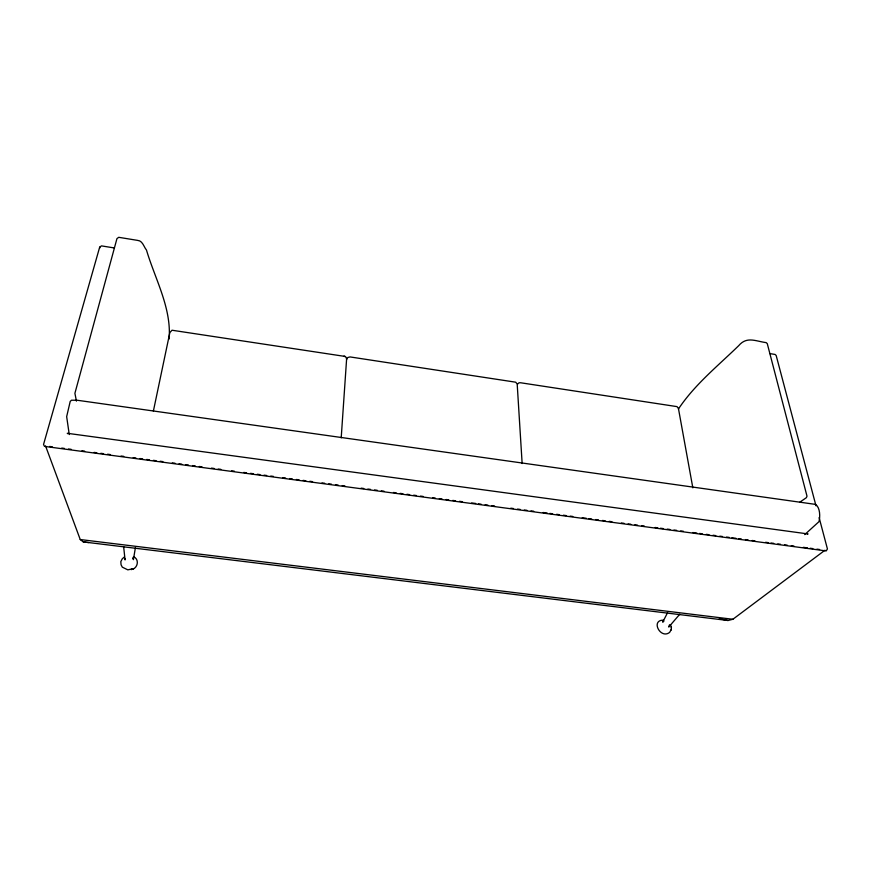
<?xml version="1.0" encoding="UTF-8"?>
<svg xmlns="http://www.w3.org/2000/svg" width="871" height="871" viewBox="0 0 871 871"><rect width="100%" height="100%" fill="white"/><g stroke="black" fill="none" stroke-linecap="round" stroke-linejoin="round"><path stroke-width="1.31" d="M169.105 339.015C171.652 308.018 155.06 279.036 146.48 250.075C143.726 246.733 142.626 240.505 137.357 240.342L118.75 237.315L116.954 238.61L74.906 393.3L76.441 401.117M341.203 437.873L346.593 359.277L346.146 357.295L344.056 356.032M663.539 620.163C650.278 619.847 660.458 639.608 669.636 632.39L671.214 629.602M671.378 627.643L670.485 624.757M671.182 630.005L671.41 627.24M135.419 547.587L133.405 559.65L132.697 557.843L133.121 558.3M124.912 559.356L125.065 558.649L125.065 559.933L123.628 546.607M153.383 411.068L169.856 332.57L172.001 330.229L345.362 356.479M114.341 247.963L101.461 245.883L99.675 247.168L43.55 444.439L44.41 446.257M346.712 359.288L347.714 357.535L350.044 356.925L515.697 382.195L517.189 384.035L522.143 463.535M667.6 612.607L662.689 622.166L663.898 621.099L663.299 621.317M678.433 409.011C694.492 384.764 717.889 365.929 738.63 345.743C746.85 336.043 755.451 341.203 766.208 342.63L767.286 343.675L807.003 496.165L806.394 497.668L799.818 502.186M679.783 614.186L668.754 627.055L669.527 624.855L669.549 625.541M517.548 384.089L519.029 382.794L520.608 382.761L677.007 406.626L678.422 408.412L692.837 487.836M124.39 556.928L122.267 558.812L120.819 561.632L121.058 564.746L122.299 567.152L127.819 569.852L133.666 568.611L130.998 569.58C137.683 569.101 139.948 559.302 133.459 556.645M719.337 618.693L728.047 620.5L732.881 619.27L824.979 550.222M804.739 534.598L818.969 521.664C820.221 516.928 820.319 507.717 815.55 504.396L77.312 400.257L71.476 400.225L70.203 401.444L66.664 416.632L69.255 434.553M826.285 550.853L827.428 548.948L819.121 517.581M807.395 534.173L808.081 533.945L67.274 433.29L67.666 433.704M45.542 445.898L80.241 539.541L732.881 619.27M80.241 539.541L83.278 541.904L728.047 620.5M83.278 541.904L88.646 542.568M49.593 446.442L52.293 446.801M61.732 448.064L64.421 448.423M68.471 448.968L71.172 449.327M81.95 450.775L84.65 451.134M94.09 452.397L96.79 452.757M100.829 453.301L103.529 453.66M107.579 454.205L110.269 454.564M121.058 456.012L123.758 456.371M133.198 457.634L135.898 457.994M139.937 458.538L142.637 458.897M146.687 459.442L149.376 459.801M153.427 460.334L156.127 460.705M160.166 461.238L162.866 461.597M172.306 462.871L175.006 463.23M179.045 463.764L181.745 464.134M185.795 464.668L188.484 465.027M192.535 465.571L195.235 465.931M199.274 466.475L201.974 466.834M211.413 468.097L214.114 468.456M218.153 469.001L220.853 469.36M231.642 470.808L234.332 471.167M243.771 472.43L246.471 472.79M250.521 473.334L253.211 473.693M257.261 474.238L259.961 474.597M264 475.141L266.7 475.501M270.75 476.045L273.44 476.404M282.879 477.667L285.579 478.027M289.629 478.571L292.318 478.93M296.369 479.475L299.069 479.834M303.108 480.378L305.808 480.738M309.847 481.271L312.547 481.641M321.987 482.904L324.687 483.263M328.726 483.808L331.426 484.167M335.477 484.701L338.166 485.071M342.216 485.604L344.916 485.964M361.095 488.13L363.795 488.5M367.834 489.034L370.534 489.393M374.584 489.938L377.274 490.297M381.324 490.841L384.024 491.2M393.463 492.463L396.153 492.823M400.203 493.367L402.903 493.726M406.942 494.271L409.642 494.63M413.692 495.174L416.382 495.534M420.432 496.078L423.132 496.437M432.571 497.7L435.26 498.06M439.311 498.604L442.011 498.963M446.05 499.508L448.75 499.867M452.789 500.411L455.489 500.771M459.54 501.315L462.229 501.674M471.668 502.937L475.718 503.471M478.419 503.841L481.108 504.2M485.158 504.734L487.858 505.104M491.897 505.637L494.597 506.007M510.776 508.163L513.476 508.533M517.526 509.067L520.216 509.437M524.266 509.971L526.966 510.33M531.005 510.874L533.705 511.233M543.145 512.496L547.184 513.041M549.884 513.4L552.584 513.759M556.623 514.304L559.324 514.663M563.374 515.207L566.063 515.567M570.113 516.111L572.813 516.47M582.253 517.733L586.292 518.278M588.992 518.637L591.692 518.996M595.731 519.541L598.431 519.9M602.482 520.444L605.171 520.804M609.221 521.348L611.921 521.707M621.361 522.97L624.05 523.329M628.1 523.874L630.8 524.233M634.839 524.778L637.539 525.137M641.589 525.67L644.279 526.04M655.068 527.478L657.768 527.837M660.468 528.207L663.158 528.566M667.208 529.1L669.908 529.47M673.947 530.004L676.647 530.363M680.687 530.907L683.387 531.266M692.826 532.529L696.876 533.074M699.565 533.433L702.266 533.792M706.316 534.337L709.005 534.696M713.055 535.24L715.755 535.6M719.794 536.144L722.495 536.503M726.545 537.048L729.234 537.407M731.934 537.766L735.984 538.311M738.673 538.67L741.373 539.029M745.424 539.574L748.113 539.933M752.163 540.477L754.863 540.837M765.642 542.285L768.342 542.644M771.042 543.003L773.742 543.362M777.781 543.907L780.481 544.266M784.521 544.811L787.221 545.17M791.271 545.714L793.96 546.073M803.4 547.336L807.45 547.881M810.15 548.24L812.839 548.599M816.889 549.144L819.589 549.503M45.183 446.475L825.664 550.875M769.855 353.604L775.103 354.453L776.17 355.488L815.996 505.811M99.675 247.168L99.958 247.821"/></g></svg>
